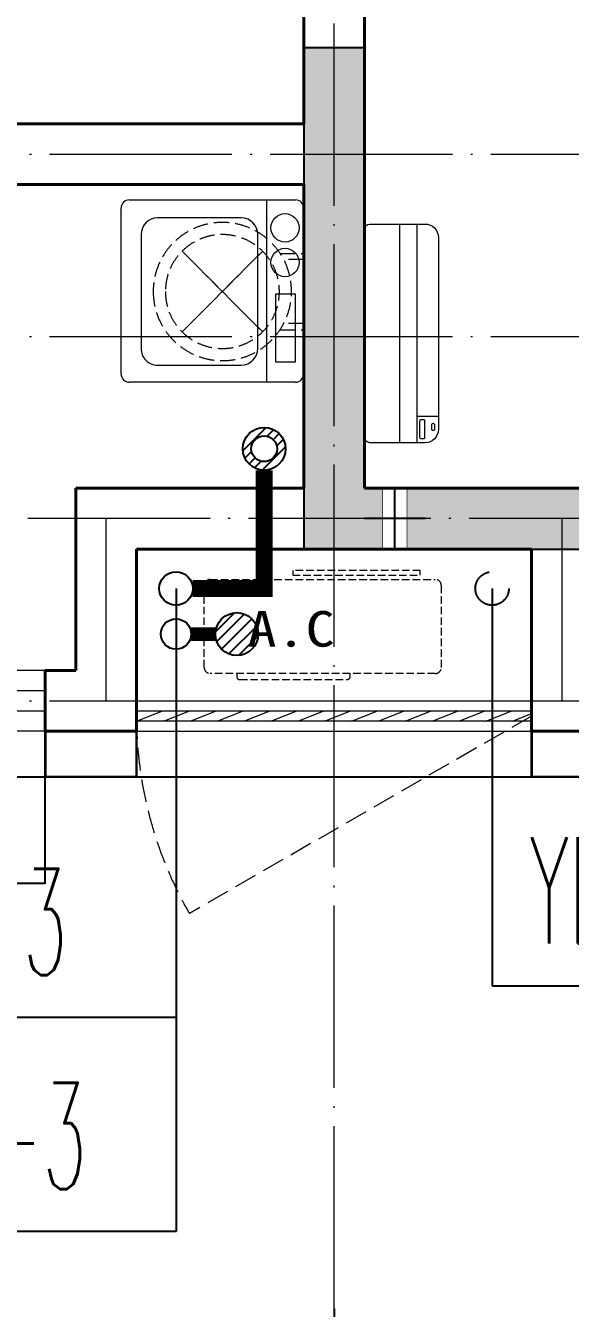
# Model space of a CAD drawing. Extents: x 27938 to 1042331, y -235042 to 1535213.
# Drawn here: x 690502 to 692294, y 440032 to 444255 of the extents above; entities that cross this region are included whole.
import ezdxf

# ---------------------------------------------------------------- set-up
doc = ezdxf.new("R2010")
doc.units = 0
doc.header["$LTSCALE"] = 1000
doc.header["$MEASUREMENT"] = 0
for name, pattern in [('$1$DASH', [0.35, 0.25, -0.1]), ('DASH', [0.35, 0.25, -0.1]), ('DOTE', [2.42, 2, -0.2, 0.02, -0.2])]:
    doc.linetypes.add(name, pattern=pattern)
for name, color, linetype in [('$RECOVER_210609100354-0', 7, 'Continuous'), ('$RECOVER_210609100354-25', 7, 'Continuous'), ('3.5方案汇报，与郭总、侯月琴确定户型_t8$0$2020.03.04 -1安徽标准化洋房户型(UA）_t8_t8$0$看线', 154, 'Continuous'), ('AXIS', 3, 'Continuous'), ('COLUMN', 9, 'Continuous'), ('DIM_凝结', 3, 'Continuous'), ('DIM_污水', 3, 'Continuous'), ('DIM_雨水', 3, 'Continuous'), ('EQUIP_地漏', 7, 'Continuous'), ('PIPE-凝结', 150, 'N'), ('PIPE-污水', 2, 'W'), ('VPIPE-凝结', 150, 'Continuous'), ('VPIPE-污水', 2, 'W'), ('VPIPE-雨水', 4, 'DASH'), ('机电标识类', 1, 'Continuous'), ('看线', 251, 'Continuous')]:
    doc.layers.add(name, color=color, linetype=linetype)
for name, color, linetype, lineweight in [('DOTE', 19, 'DOTE', 9), ('LVTRY', 1, 'Continuous', 13), ('PUB_HATCH', 8, 'Continuous', 9), ('WALL', 9, 'Continuous', 40), ('WINDOW', 8, 'Continuous', 15), ('平面-栏杆', 135, 'Continuous', 15), ('平面-看线', 45, 'Continuous', 15), ('平面-空调室内机', 176, 'Continuous', 9), ('平面-空调预留孔', 173, 'Continuous', 15), ('空调', 76, 'Continuous', 13)]:
    doc.layers.add(name, color=color, linetype=linetype, lineweight=lineweight)
doc.styles.add('_TCH_DIM_T3', font='SIMPLEX.shx', dxfattribs={"width": 0.494118, "bigfont": 'GBCBIG.shx'})
doc.styles.add('_TWT_SERIAL', font='simplex.shx', dxfattribs={"width": 0.6, "oblique": 10, "height": 3, "bigfont": 'aadri.shx'})
doc.styles.get("Standard").update_dxf_attribs({"font": 'gbenor.shx', "bigfont": 'gbcbig.shx'})
doc.styles.add('黑体', font='simhei.ttf')
doc.linetypes.add('N', pattern='A,3,-0.2,["N",Standard,S=0.25,R=0,X=-0.1,Y=-0.115],-0.2', length=3.4)
doc.linetypes.add('W', pattern='A,3,-0.2,["W",Standard,S=0.25,R=0,X=-0.1,Y=-0.115],-0.2', length=3.4)
doc.dimstyles.new('_TCH_ARCH&&100', dxfattribs={"dimtxt": 297.5, "dimasz": 100, "dimexe": 250, "dimexo": 300, "dimgap": 126.25, "dimtad": 1, "dimdec": 0, "dimzin": 0, "dimdsep": 46, "dimtxsty": '_TCH_DIM_T3', "dimblk": 'ARCHTICK', "dimcen": 0.09, "dimclrt": 4, "dimazin": 2, "dimtfac": 1, "dimtdec": 0, "dimtix": 1, "dimtmove": 2, "dimatfit": 3, "dimfxl": 1, "dimtolj": 1, "dimtzin": 0, "dimarcsym": 0})

# ---------------------------------------------------------------- blocks, each defined once
blk = doc.blocks.new('GFDGDGRDGRDG')
at = {"layer": 'DOTE', "linetype": 'DOTE', "ltscale": 0.3}
for p, q in [((584693.7, 360558.3), (584693.7, 376108.3)), ((573593.7, 364358.3), (626393.7, 364358.3)), ((573593.7, 363758.3), (626393.7, 363758.3)), ((626393.7, 363158.3), (573593.7, 363158.3)), ((583943.7, 362558.3), (583943.7, 363158.3)), ((585443.7, 362558.3), (585443.7, 363158.3)), ((573593.7, 362558.3), (626393.7, 362558.3))]:
    blk.add_line(p, q, dxfattribs=at)
blk = doc.blocks.new('HFHFHFHFTF')
at = {"layer": 'PUB_HATCH'}
blk.add_hatch(color=256, dxfattribs=at).paths.add_polyline_path([(546266.6, 365523.7), (545516.6, 365523.7), (545516.6, 366973.7), (545316.6, 366973.7), (545316.6, 365323.7), (546266.6, 365323.7)])
at = {"layer": 'COLUMN', "color": 8}
for p, q in [((545516.6, 366973.7), (545316.6, 366973.7)), ((545316.6, 366973.7), (545316.6, 365323.7)), ((545516.6, 365523.7), (545516.6, 366973.7)), ((546266.6, 365523.7), (545516.6, 365523.7)), ((545316.6, 365323.7), (546266.6, 365323.7))]:
    blk.add_line(p, q, dxfattribs=at)
blk = doc.blocks.new('RECTANG')
at = {"color": 0}
for p, q in [((1, 1), (0, 1)), ((0, 1), (0, 0)), ((1, 0), (1, 1)), ((0, 0), (1, 0))]:
    blk.add_line(p, q, dxfattribs=at)
blk = doc.blocks.new('洗衣机')
at = {"layer": 'LVTRY', "color": 0}
for p, q in [((3791567.4, 243472.1), (3791021, 243472.1)), ((3791116.5, 243472.1), (3791116.5, 242871.5)), ((3790993.7, 243444.5), (3790993.7, 242899.1)), ((3791594.6, 242899.1), (3791594.6, 243444.5)), ((3791199, 243412.7), (3791474.9, 243412.7)), ((3791145.1, 242982.5), (3791145.1, 243358)), ((3791528.8, 243358), (3791528.8, 242982.5)), ((3791474.9, 242927.8), (3791199, 242927.8)), ((3791021, 242871.5), (3791567.4, 242871.5))]:
    blk.add_line(p, q, dxfattribs=at)
at = {"layer": 'LVTRY', "color": 0, "extrusion": (0, 0, -1)}
for centre, major_axis, start_param, end_param in [((3791021, 243444.5), (0, 27.6), -1.570796, 0), ((3791567.4, 243444.5), (0, 27.6), 0, 1.570796), ((3791055.1, 243379.8), (0, 46.9), 3.141593, 9.424778), ((3791199, 243358), (0, 54.7), 4.712389, 6.283185), ((3791474.9, 243358), (0, 54.7), 0, 1.570796), ((3791055.1, 243265.7), (0, 46.9), 3.141593, 9.424778), ((3791199, 242982.5), (0, 54.7), 3.141593, 4.712389), ((3791474.9, 242982.5), (0, 54.7), 1.570796, 3.141593), ((3791021, 242899.1), (0, 27.6), 3.141593, 4.712389), ((3791567.4, 242899.1), (0, 27.6), 1.570796, 3.141593)]:
    blk.add_ellipse(centre, major_axis=major_axis, ratio=0.986385, start_param=start_param, end_param=end_param, dxfattribs=at)
at = {"layer": 'LVTRY', "color": 8, "xscale": 63.25620569481588, "yscale": 224.5369532744355, "zscale": 64.12934308941763, "rotation": 180}
blk.add_blockref('RECTANG', (3791085.2, 243162.4), dxfattribs=at)
blk = doc.blocks.new('dnfhfn')
at = {"color": 0, "linetype": '$1$DASH', "ltscale": 0.2}
for p, q in [((101.9, 495, 0), (121.9, 495, 0)), ((101.9, 417.2, 0), (101.9, 495, 0)), ((121.9, 495, 0), (121.9, 429, 0)), ((353.1, 495, 0), (333.1, 495, 0)), ((333.1, 495, 0), (333.1, 429, 0)), ((353.1, 417.2, 0), (353.1, 495, 0))]:
    blk.add_line(p, q, dxfattribs=at)
at = {"color": 0, "linetype": '$1$DASH', "ltscale": 0.2, "elevation": 0}
for points in [[(94.9, 360.1), (94.9, 360.1), (360.1, 94.9), (360.1, 94.9)], [(360.1, 360.1), (94.9, 94.9), (94.9, 94.9), (360.1, 360.1)]]:
    blk.add_lwpolyline(points, close=True, dxfattribs=at)
at = {"color": 0, "linetype": '$1$DASH', "ltscale": 0.2}
for radius in [227.5, 187.5]:
    blk.add_circle((227.5, 227.5, 0), radius, dxfattribs=at)
blk = doc.blocks.new('dongkong')
at = {"color": 0}
blk.add_wipeout([(-603756, 210771), (-603756, 210570.8), (-603836, 210570.8), (-603836, 210771)], dxfattribs=at)
at = {"layer": '机电标识类', "color": 0, "linetype": 'DASH', "ltscale": 400}
for p, q in [((-603796, 210771), (-603796, 210570.8)), ((-603896, 210670.7), (-603696, 210670.7))]:
    blk.add_line(p, q, dxfattribs=at)
at = {"layer": '空调', "color": 0, "linetype": 'DASH', "const_width": 2}
blk.add_lwpolyline([(-603756, 210771), (-603756, 210570.8), (-603836, 210570.8), (-603836, 210771)], close=True, dxfattribs=at)
blk = doc.blocks.new('A$C001338C2')
at = {"color": 0}
for p, q in [((845, 303.6), (55, 303.6)), ((109.1, 214.8), (109.1, 303.6)), ((0, 248.6), (0, 22)), ((900, 22), (900, 248.6)), ((22, 0), (878, 0))]:
    blk.add_line(p, q, dxfattribs=at)
at = {"color": 0, "lineweight": 5}
for p, q in [((900, 214.8), (0, 214.8)), ((900, 143.2), (0, 143.2))]:
    blk.add_line(p, q, dxfattribs=at)
at = {"color": 0}
for points in [[(73.1, 275), (56.8, 275, -0.414214), (51.3, 280.5), (51.3, 283.4, -0.414214), (56.8, 288.9), (73.1, 288.9, -0.414214), (78.6, 283.4), (78.6, 280.5, -0.414214)], [(89.2, 226.4), (22.2, 226.4, -0.414214), (16.7, 231.9), (16.7, 243.1, -0.414214), (22.2, 248.6), (89.2, 248.6, -0.414214), (94.7, 243.1), (94.7, 231.9, -0.414214)]]:
    blk.add_lwpolyline(points, format="xyb", close=True, dxfattribs=at)
for centre, radius, start, end in [((55, 248.6), 55, 90, 180), ((845, 248.6), 55, 360, 90), ((22, 22), 22, 180, 270), ((878, 22), 22, 270, 360)]:
    blk.add_arc(centre, radius, start, end, dxfattribs=at)
blk = doc.blocks.new('gsergvr')
at = {"layer": '平面-空调预留孔', "color": 0, "linetype": 'DASH', "ltscale": 0.1}
for p, q in [((34075.4, 17176.2), (34075.4, 17166.2)), ((34085.4, 17156.2), (34438.2, 17156.2)), ((34448.2, 17166.2), (34448.2, 17176.2))]:
    blk.add_line(p, q, dxfattribs=at)
blk.add_lwpolyline([(34728.6, 17176.2), (33988.6, 17176.2, -0.414214), (33968.6, 17196.2), (33968.6, 17466.2, -0.414214), (33988.6, 17486.2), (34728.6, 17486.2, -0.414214), (34748.6, 17466.2), (34748.6, 17196.2, -0.414214)], format="xyb", close=True, dxfattribs=at)
blk.add_lwpolyline([(34679.3, 17515.3), (34259.5, 17515.3), (34259.5, 17500.2), (34679.3, 17500.2)], close=True, dxfattribs=at)
for centre, start, end in [((34085.4, 17166.2), 180, 270), ((34438.2, 17166.2), 270, 0)]:
    blk.add_arc(centre, 10, start, end, dxfattribs=at)
at = {"layer": '平面-空调预留孔', "color": 0, "linetype": 'DASH', "ltscale": 0.1, "style": '黑体', "width": 1.2}
blk.add_text('A.C', height=117.05, dxfattribs=at).set_placement((34110.9, 17264.8))
blk = doc.blocks.new('rtyryrtyeeretee')
at = {"layer": '平面-空调预留孔', "color": 8}
blk.add_blockref('gsergvr', (635673.5, 326705.8), dxfattribs=at)
blk = doc.blocks.new('_ArchTick')
at = {"color": 0, "linetype": 'ByBlock', "const_width": 0.4}
blk.add_lwpolyline([(-0.5, -0.5), (0.5, 0.5)], dxfattribs=at)
blk = doc.blocks.new('*D833')
at = {"layer": 'AXIS', "color": 0, "lineweight": -2}
for p, q in [((685816.6, 439732.1), (685816.6, 437282.1)), ((691516.6, 439732.1), (691516.6, 437282.1)), ((685816.6, 437532.1), (691516.6, 437532.1))]:
    blk.add_line(p, q, dxfattribs=at)
at = {"layer": 'Defpoints', "color": 0}
for p in [(685816.6, 440032.1), (691516.6, 440032.1), (691516.6, 437532.1)]:
    blk.add_point(p, dxfattribs=at)
at = {"layer": 'AXIS', "color": 0, "lineweight": -2, "xscale": 100, "yscale": 100, "zscale": 100, "rotation": 180}
blk.add_blockref('_ArchTick', (685816.6, 437532.1), dxfattribs=at)
at = {"layer": 'AXIS', "color": 0, "lineweight": -2, "xscale": 100, "yscale": 100, "zscale": 100}
blk.add_blockref('_ArchTick', (691516.6, 437532.1), dxfattribs=at)
at = {"layer": 'AXIS', "color": 4, "insert": (688666.6, 437807.1), "char_height": 297.5, "attachment_point": 5, "style": '_TCH_DIM_T3'}
blk.add_mtext('\\A1;5700', dxfattribs=at)
blk = doc.blocks.new('*D834')
at = {"layer": 'AXIS', "color": 0, "lineweight": -2}
for p, q in [((691516.6, 439732.1), (691516.6, 437282.1)), ((694616.6, 439732.1), (694616.6, 437282.1)), ((691516.6, 437532.1), (694616.6, 437532.1))]:
    blk.add_line(p, q, dxfattribs=at)
at = {"layer": 'Defpoints', "color": 0}
for p in [(691516.6, 440032.1), (694616.6, 440032.1), (694616.6, 437532.1)]:
    blk.add_point(p, dxfattribs=at)
at = {"layer": 'AXIS', "color": 0, "lineweight": -2, "xscale": 100, "yscale": 100, "zscale": 100, "rotation": 180}
blk.add_blockref('_ArchTick', (691516.6, 437532.1), dxfattribs=at)
at = {"layer": 'AXIS', "color": 0, "lineweight": -2, "xscale": 100, "yscale": 100, "zscale": 100}
blk.add_blockref('_ArchTick', (694616.6, 437532.1), dxfattribs=at)
at = {"layer": 'AXIS', "color": 4, "insert": (693066.6, 437807.1), "char_height": 297.5, "attachment_point": 5, "style": '_TCH_DIM_T3'}
blk.add_mtext('\\A1;3100', dxfattribs=at)
blk = doc.blocks.new('*D838')
at = {"layer": 'AXIS', "color": 0, "lineweight": -2}
for p, q in [((682316.6, 439732.1), (682316.6, 436482.1)), ((731316.6, 439732.1), (731316.6, 436482.1)), ((682316.6, 436732.1), (731316.6, 436732.1))]:
    blk.add_line(p, q, dxfattribs=at)
at = {"layer": 'Defpoints', "color": 0}
for p in [(682316.6, 440032.1), (731316.6, 440032.1), (731316.6, 436732.1)]:
    blk.add_point(p, dxfattribs=at)
at = {"layer": 'AXIS', "color": 0, "lineweight": -2, "xscale": 100, "yscale": 100, "zscale": 100, "rotation": 180}
blk.add_blockref('_ArchTick', (682316.6, 436732.1), dxfattribs=at)
at = {"layer": 'AXIS', "color": 0, "lineweight": -2, "xscale": 100, "yscale": 100, "zscale": 100}
blk.add_blockref('_ArchTick', (731316.6, 436732.1), dxfattribs=at)
at = {"layer": 'AXIS', "color": 4, "insert": (706816.6, 437007.1), "char_height": 297.5, "attachment_point": 5, "style": '_TCH_DIM_T3'}
blk.add_mtext('\\A1;49000', dxfattribs=at)
blk = doc.blocks.new('$WINLIB2D$00000039')
at = {"color": 0}
for points in [[(-0.5, 0.5), (-0.5, -0.5)], [(0.5, 0.5), (-0.5, 0.5)], [(0.5, -0.5), (0.5, 0.5)], [(-0.5, 0.1667), (0.5, 0.1667)], [(-0.3839, -0.1667), (-0.448, 0.1667)], [(-0.3159, -0.1667), (-0.38, 0.1667)], [(-0.2479, -0.1667), (-0.312, 0.1667)], [(-0.1799, -0.1667), (-0.244, 0.1667)], [(-0.1119, -0.1667), (-0.176, 0.1667)], [(-0.0439, -0.1667), (-0.108, 0.1667)], [(0.0241, -0.1667), (-0.04, 0.1667)], [(0.0921, -0.1667), (0.028, 0.1667)], [(0.16, -0.1667), (0.0959, 0.1667)], [(0.228, -0.1667), (0.1639, 0.1667)], [(0.296, -0.1667), (0.2319, 0.1667)], [(0.364, -0.1667), (0.2999, 0.1667)], [(0.432, -0.1667), (0.3679, 0.1667)], [(0.5, -0.1667), (0.4359, 0.1667)], [(-0.4519, -0.1667), (-0.5, 0.0836)], [(-0.5, -0.1667), (0.5, -0.1667)], [(0.5, -0.5), (-0.5, -0.5)]]:
    blk.add_lwpolyline(points, dxfattribs=at)
blk = doc.blocks.new('$TwtSys$00000141')
for p, q in [((-141.3, 11.5), (-15.1, 137.7)), ((-141.3, 11.5), (-15.1, 137.7)), ((-130.8, -52.6), (52.6, 130.8)), ((-130.8, -52.6), (52.6, 130.8)), ((-99.7, -99.7), (99.7, 99.7)), ((-99.7, -99.7), (99.7, 99.7)), ((-48.5, -130.6), (131.4, 49.3)), ((-48.5, -130.6), (131.4, 49.3)), ((17.1, -138.4), (138.4, -17.1)), ((17.1, -138.4), (138.4, -17.1))]:
    blk.add_line(p, q)
blk.add_circle((0, 0), 141)
blk.add_circle((0, 0), 141)
blk = doc.blocks.new('$TwtSys$00000543')
for p, q in [((-140.4, -12.8), (12.8, 140.4)), ((18.7, 82.5), (62.6, 126.4)), ((59.8, 59.8), (99.7, 99.7)), ((-12.8, -140.4), (140.4, 12.8)), ((82.5, 18.7), (126.4, 62.6)), ((-126.4, -62.6), (-82.5, -18.7)), ((-99.7, -99.7), (-59.8, -59.8)), ((-62.6, -126.4), (-18.7, -82.5))]:
    blk.add_line(p, q)
for radius in [141, 84.6]:
    blk.add_circle((0, 0), radius)

msp = doc.modelspace()

# ---------------------------------------------------------------- hatches: boundary and pattern name
at = {"layer": 'PIPE-污水'}
for points in [[(691286.6, 442402.1), (691314.1, 442402.1), (691314.1, 442374.6)], [(691286.6, 442402.1), (691286.6, 442374.6), (691314.1, 442374.6)]]:
    msp.add_hatch(color=256, dxfattribs=at).paths.add_polyline_path(points)

# ---------------------------------------------------------------- linework, layer by layer
at = {"layer": '$RECOVER_210609100354-0', "color": 8, "const_width": 8}
for points in [[(690566.6, 441932.1), (690566.6, 441782.1), (690866.6, 441782.1), (690866.6, 441932.1)], [(692166.6, 441932.1), (692166.6, 441782.1), (692466.6, 441782.1), (692466.6, 441932.1)]]:
    msp.add_lwpolyline(points, dxfattribs=at)
at = {"layer": 'AXIS'}
msp.add_line((691516.6, 440032.1), (691516.6, 436032.1), dxfattribs=at)
at = {"layer": 'DIM_凝结'}
for p, q in [((690996.6, 442252.1), (690996.6, 440284.7)), ((690996.6, 440284.7), (690019.7, 440284.7))]:
    msp.add_line(p, q, dxfattribs=at)
at = {"layer": 'DIM_污水'}
for p, q in [((690996.6, 442402.1), (690996.6, 440989.6)), ((690996.6, 440989.6), (689941.3, 440989.6))]:
    msp.add_line(p, q, dxfattribs=at)
at = {"layer": 'DIM_雨水'}
for p, q in [((692036.6, 442402.1), (692036.6, 441093.8)), ((692036.6, 441093.8), (692837.8, 441093.8))]:
    msp.add_line(p, q, dxfattribs=at)
at = {"layer": 'PIPE-凝结', "const_width": 45}
msp.add_lwpolyline([(691046.6, 442252.1), (691126.1, 442252.1)], dxfattribs=at)
at = {"layer": 'PIPE-污水', "const_width": 55}
for points in [[(691286.6, 442791.6), (691286.6, 442402.1)], [(691051.6, 442402.1), (691286.6, 442402.1)]]:
    msp.add_lwpolyline(points, dxfattribs=at)
at = {"layer": 'VPIPE-凝结'}
msp.add_circle((690996.6, 442252.1), 50, dxfattribs=at)
at = {"layer": 'VPIPE-污水'}
msp.add_circle((690996.6, 442402.1), 55, dxfattribs=at)
at = {"layer": 'VPIPE-雨水'}
msp.add_circle((692036.6, 442402.1), 55, dxfattribs=at)
at = {"layer": 'WALL', "color": 8}
for p, q in [((691416.6, 446882.1), (691416.6, 443932.1)), ((691616.6, 446682.1), (691616.6, 443832.1)), ((691416.6, 443932.1), (690466.6, 443932.1)), ((690466.6, 443732.1), (691416.6, 443732.1)), ((691416.6, 443732.1), (691416.6, 442732.1)), ((690666.6, 442732.1), (690666.6, 442132.1)), ((691416.6, 442732.1), (690666.6, 442732.1)), ((690866.6, 442532.1), (690866.6, 441932.1)), ((691516.6, 442532.1), (690866.6, 442532.1)), ((692166.6, 442532.1), (692166.6, 441932.1)), ((690666.6, 442132.1), (690566.6, 442132.1)), ((690566.6, 441932.1), (690566.6, 442132.1)), ((690866.6, 441932.1), (690566.6, 441932.1)), ((692166.6, 441932.1), (692466.6, 441932.1))]:
    msp.add_line(p, q, dxfattribs=at)
at = {"layer": 'WINDOW', "color": 8, "linetype": 'DASH', "ltscale": 0.3}
msp.add_lwpolyline([(692166.6, 441982.1), (691040.7, 441332.1, -0.131652), (690866.6, 441982.1)], format="xyb", dxfattribs=at)
at = {"layer": '平面-栏杆', "color": 8}
for points in [[(690566.6, 442065.4), (686066.6, 442065.4)], [(690566.6, 441998.8), (686066.6, 441998.8)]]:
    msp.add_lwpolyline(points, dxfattribs=at)
at = {"layer": '平面-看线', "color": 8}
msp.add_lwpolyline([(690566.6, 442132.1), (686066.6, 442132.1)], dxfattribs=at)
at = {"layer": '平面-看线', "color": 8, "linetype": 'DASH'}
msp.add_lwpolyline([(690566.6, 441932.1), (686066.6, 441932.1)], dxfattribs=at)
at = {"layer": '看线', "color": 8, "ltscale": 0.5}
for points in [[(686066.6, 441782.1), (690566.6, 441782.1)], [(688566.6, 441782.1), (688566.6, 441432.1), (690566.6, 441432.1), (690566.6, 441782.1)], [(690866.6, 441782.1), (692166.6, 441782.1)]]:
    msp.add_lwpolyline(points, dxfattribs=at)

# ---------------------------------------------------------------- block references
at = {"layer": '$RECOVER_210609100354-25', "color": 8, "xscale": -1}
msp.add_blockref('洗衣机', (4482410.4, 200209.7), dxfattribs=at)
at = {"color": 8}
for name, p in [('HFHFHFHFTF', (146100, 77208.4)), ('rtyryrtyeeretee', (21447.4, 98240.1))]:
    msp.add_blockref(name, p, dxfattribs=at)
at = {"layer": '3.5方案汇报，与郭总、侯月琴确定户型_t8$0$2020.03.04 -1安徽标准化洋房户型(UA）_t8_t8$0$看线', "ltscale": 10}
msp.add_blockref('GFDGDGRDGRDG', (106822.9, 79473.8), dxfattribs=at)
at = {"layer": 'EQUIP_地漏', "xscale": 0.5, "yscale": 0.5, "zscale": 0.5}
msp.add_blockref('$TwtSys$00000543', (691286.6, 442862.1), dxfattribs=at)
at = {"layer": 'EQUIP_地漏', "xscale": 0.5, "yscale": 0.5, "zscale": 0.5, "rotation": 180}
msp.add_blockref('$TwtSys$00000141', (691196.6, 442252.1), dxfattribs=at)
at = {"layer": 'WINDOW', "xscale": 1299.999999983003, "yscale": -100, "zscale": 1299.999999983003, "rotation": 180}
msp.add_blockref('$WINLIB2D$00000039', (691516.6, 441982.1), dxfattribs=at)
at = {"layer": '平面-空调预留孔', "color": 8, "xscale": -1, "rotation": 270}
msp.add_blockref('dnfhfn', (690921.6, 443152.4, 0), dxfattribs=at)
at = {"layer": '平面-空调预留孔', "color": 8, "xscale": -0.800000000046565, "yscale": 0.800000000046565, "zscale": 0.800000000046565, "rotation": 269.9999997665698}
msp.add_blockref('A$C001338C2', (691616.8, 442882.1), dxfattribs=at)

# ---------------------------------------------------------------- texts
at = {"layer": 'DIM_凝结', "color": 7, "style": '_TWT_SERIAL', "width": 0.48}
msp.add_text('NL-3', height=350, dxfattribs=at).set_placement((690089.7, 440424.7))
at = {"layer": 'DIM_污水', "color": 7, "style": '_TWT_SERIAL', "width": 0.48}
msp.add_text('WL-3', height=350, dxfattribs=at).set_placement((690011.3, 441129.6))
at = {"layer": 'DIM_雨水', "color": 7, "style": '_TWT_SERIAL', "width": 0.48}
msp.add_text('YL-3', height=350, dxfattribs=at).set_placement((692159.8, 441233.8))

# ---------------------------------------------------------------- dimensions: what is measured, and where the dimension line sits
at = {"layer": 'AXIS'}
for p1, p2, distance, picture, middle in [((682316.6, 440032.1), (731316.6, 440032.1), -3300, '*D838', (706816.6, 437007.1)), ((685816.6, 440032.1), (691516.6, 440032.1), -2500, '*D833', (688666.6, 437807.1)), ((691516.6, 440032.1), (694616.6, 440032.1), -2500, '*D834', (693066.6, 437807.1))]:
    dim = msp.add_aligned_dim(p1=p1, p2=p2, distance=distance, dimstyle='_TCH_ARCH&&100', dxfattribs=at)
    dim.commit()
    dim.dimension.update_dxf_attribs({"geometry": picture, "text_midpoint": middle})

# ---------------------------------------------------------------- next in the draw order: block references
at = {"layer": '平面-空调室内机', "color": 8, "ltscale": 0.3, "rotation": 180}
msp.add_blockref('dongkong', (87920.6, 653302.9), dxfattribs=at)

# ---------------------------------------------------------------- next in the draw order: linework, layer by layer
at = {"layer": 'WALL', "color": 8}
for p, q in [((691616.6, 443832.1), (691616.6, 442732.1)), ((692366.6, 442732.1), (691616.6, 442732.1)), ((692166.6, 442532.1), (691516.6, 442532.1))]:
    msp.add_line(p, q, dxfattribs=at)

doc.saveas('drawing.dxf')
